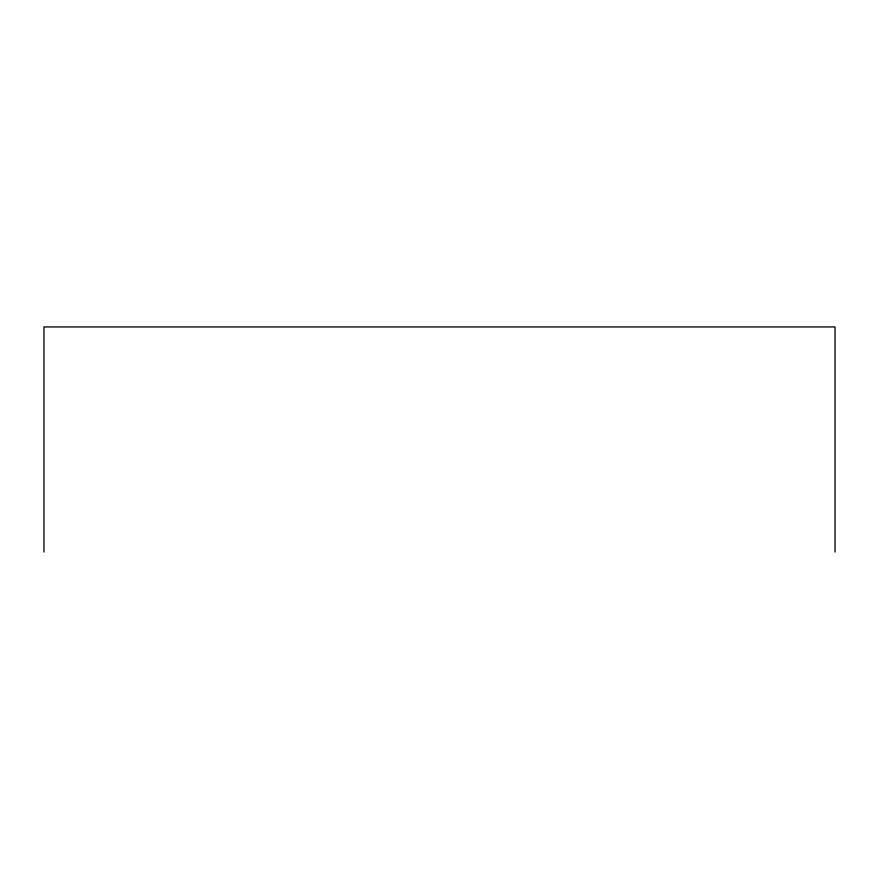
<?xml version="1.0" encoding="UTF-8"?>
<svg xmlns="http://www.w3.org/2000/svg" width="879" height="879" viewBox="0 0 879 879"><rect width="100%" height="100%" fill="white"/><g stroke="black" fill="none" stroke-linecap="round" stroke-linejoin="round"><path stroke-width="1.32" d="M835.05 552.056L835.05 326.944L43.95 326.944L43.95 552.056"/></g></svg>
